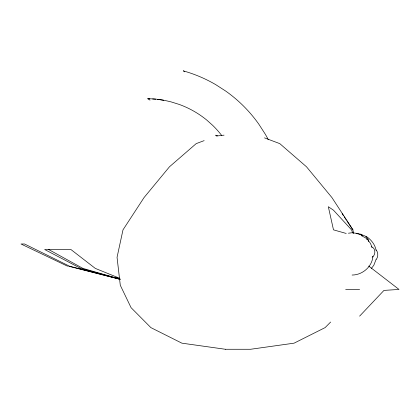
<?xml version="1.0" encoding="UTF-8"?>
<svg xmlns="http://www.w3.org/2000/svg" width="420" height="420" viewBox="0 0 420 420"><rect width="100%" height="100%" fill="white"/><g stroke="black" fill="none" stroke-linecap="round" stroke-linejoin="round"><path stroke-width="0.63" d="M372.929 256.321C372.151 266.737 362.402 275.042 352.096 275.042M376.021 259.571L373.832 265.24L371.217 268.648M150.008 100.128L147.777 98.627L155.747 99.083L163.663 100.202M376.136 259.571C378.352 256.919 378.352 252.551 376.136 249.895M359.62 316.134L383.964 290.409L399 289.433L368.713 266.06M330.624 322.051L325.096 327.621L294.084 343.166L250.614 349.267L225.325 349.267M184.333 71.836L183.582 70.733M372.204 257.145C375.958 255.155 375.758 247.706 371.296 246.813M204.146 140.632L196.187 143.63L169.486 166.772L144.076 197.536L122.992 229.856L117.049 257.334L120.293 285.259L131.061 307.655L150.88 327.621L181.886 343.166L225.362 349.267M348.443 233.216L352.096 232.738L357.567 233.457L362.67 235.573M216.463 136.017L224.059 135.151M345.671 289.433L359.62 289.433M356.123 233.594L360.99 234.234M68.623 266.217L120.073 279.29L69.557 266.217L24.57 243.994L21 243.994L67.573 266.217M120.157 279.2L80.724 268.401L44.672 249.527L70.917 249.527L95.303 268.401L119.81 278.324M346.206 233.457L333.496 229.856L328.325 206.719L333.496 210.2L351.545 229.856L352.663 232.937M120.12 279.111L82.939 268.401L48.662 249.527M217.492 135.823L215.633 135.182L216.731 135.802M115.889 277.279L117.747 277.93M264.474 137.86L279.788 143.63L306.485 166.772L331.9 197.536L352.984 229.856M360.801 234.234L365.731 236.345L368.466 239.704L368.466 241.584M361.253 235.573L366.072 238.177L367.054 239.621M366.088 236.345C371.081 239.495 375.081 244.519 376.105 250.404M367.054 238.933L370.414 243.311L372.057 247.28M342.137 213.696L343.565 215.849M344.279 216.925L346.07 219.618M346.784 220.7L352.858 229.856L353.708 233.557M147.73 98.831A94.054 93.928 -31.6 0 1 149.572 98.863M152.649 98.989A94.054 93.928 -31.6 0 1 155.715 99.215M157.553 99.398A94.054 93.928 -31.6 0 1 171.454 101.997L179.083 104.386A94.054 93.928 -31.6 0 1 206.777 120.083L212.735 125.407A94.054 93.928 -31.6 0 1 221.723 135.503M183.404 70.907A138.248 138.248 0 0 1 215.796 84.683L225.687 91.056A138.248 138.248 0 0 1 258.815 124.163L265.188 134.043A138.248 138.248 0 0 1 268.359 139.76"/></g></svg>
